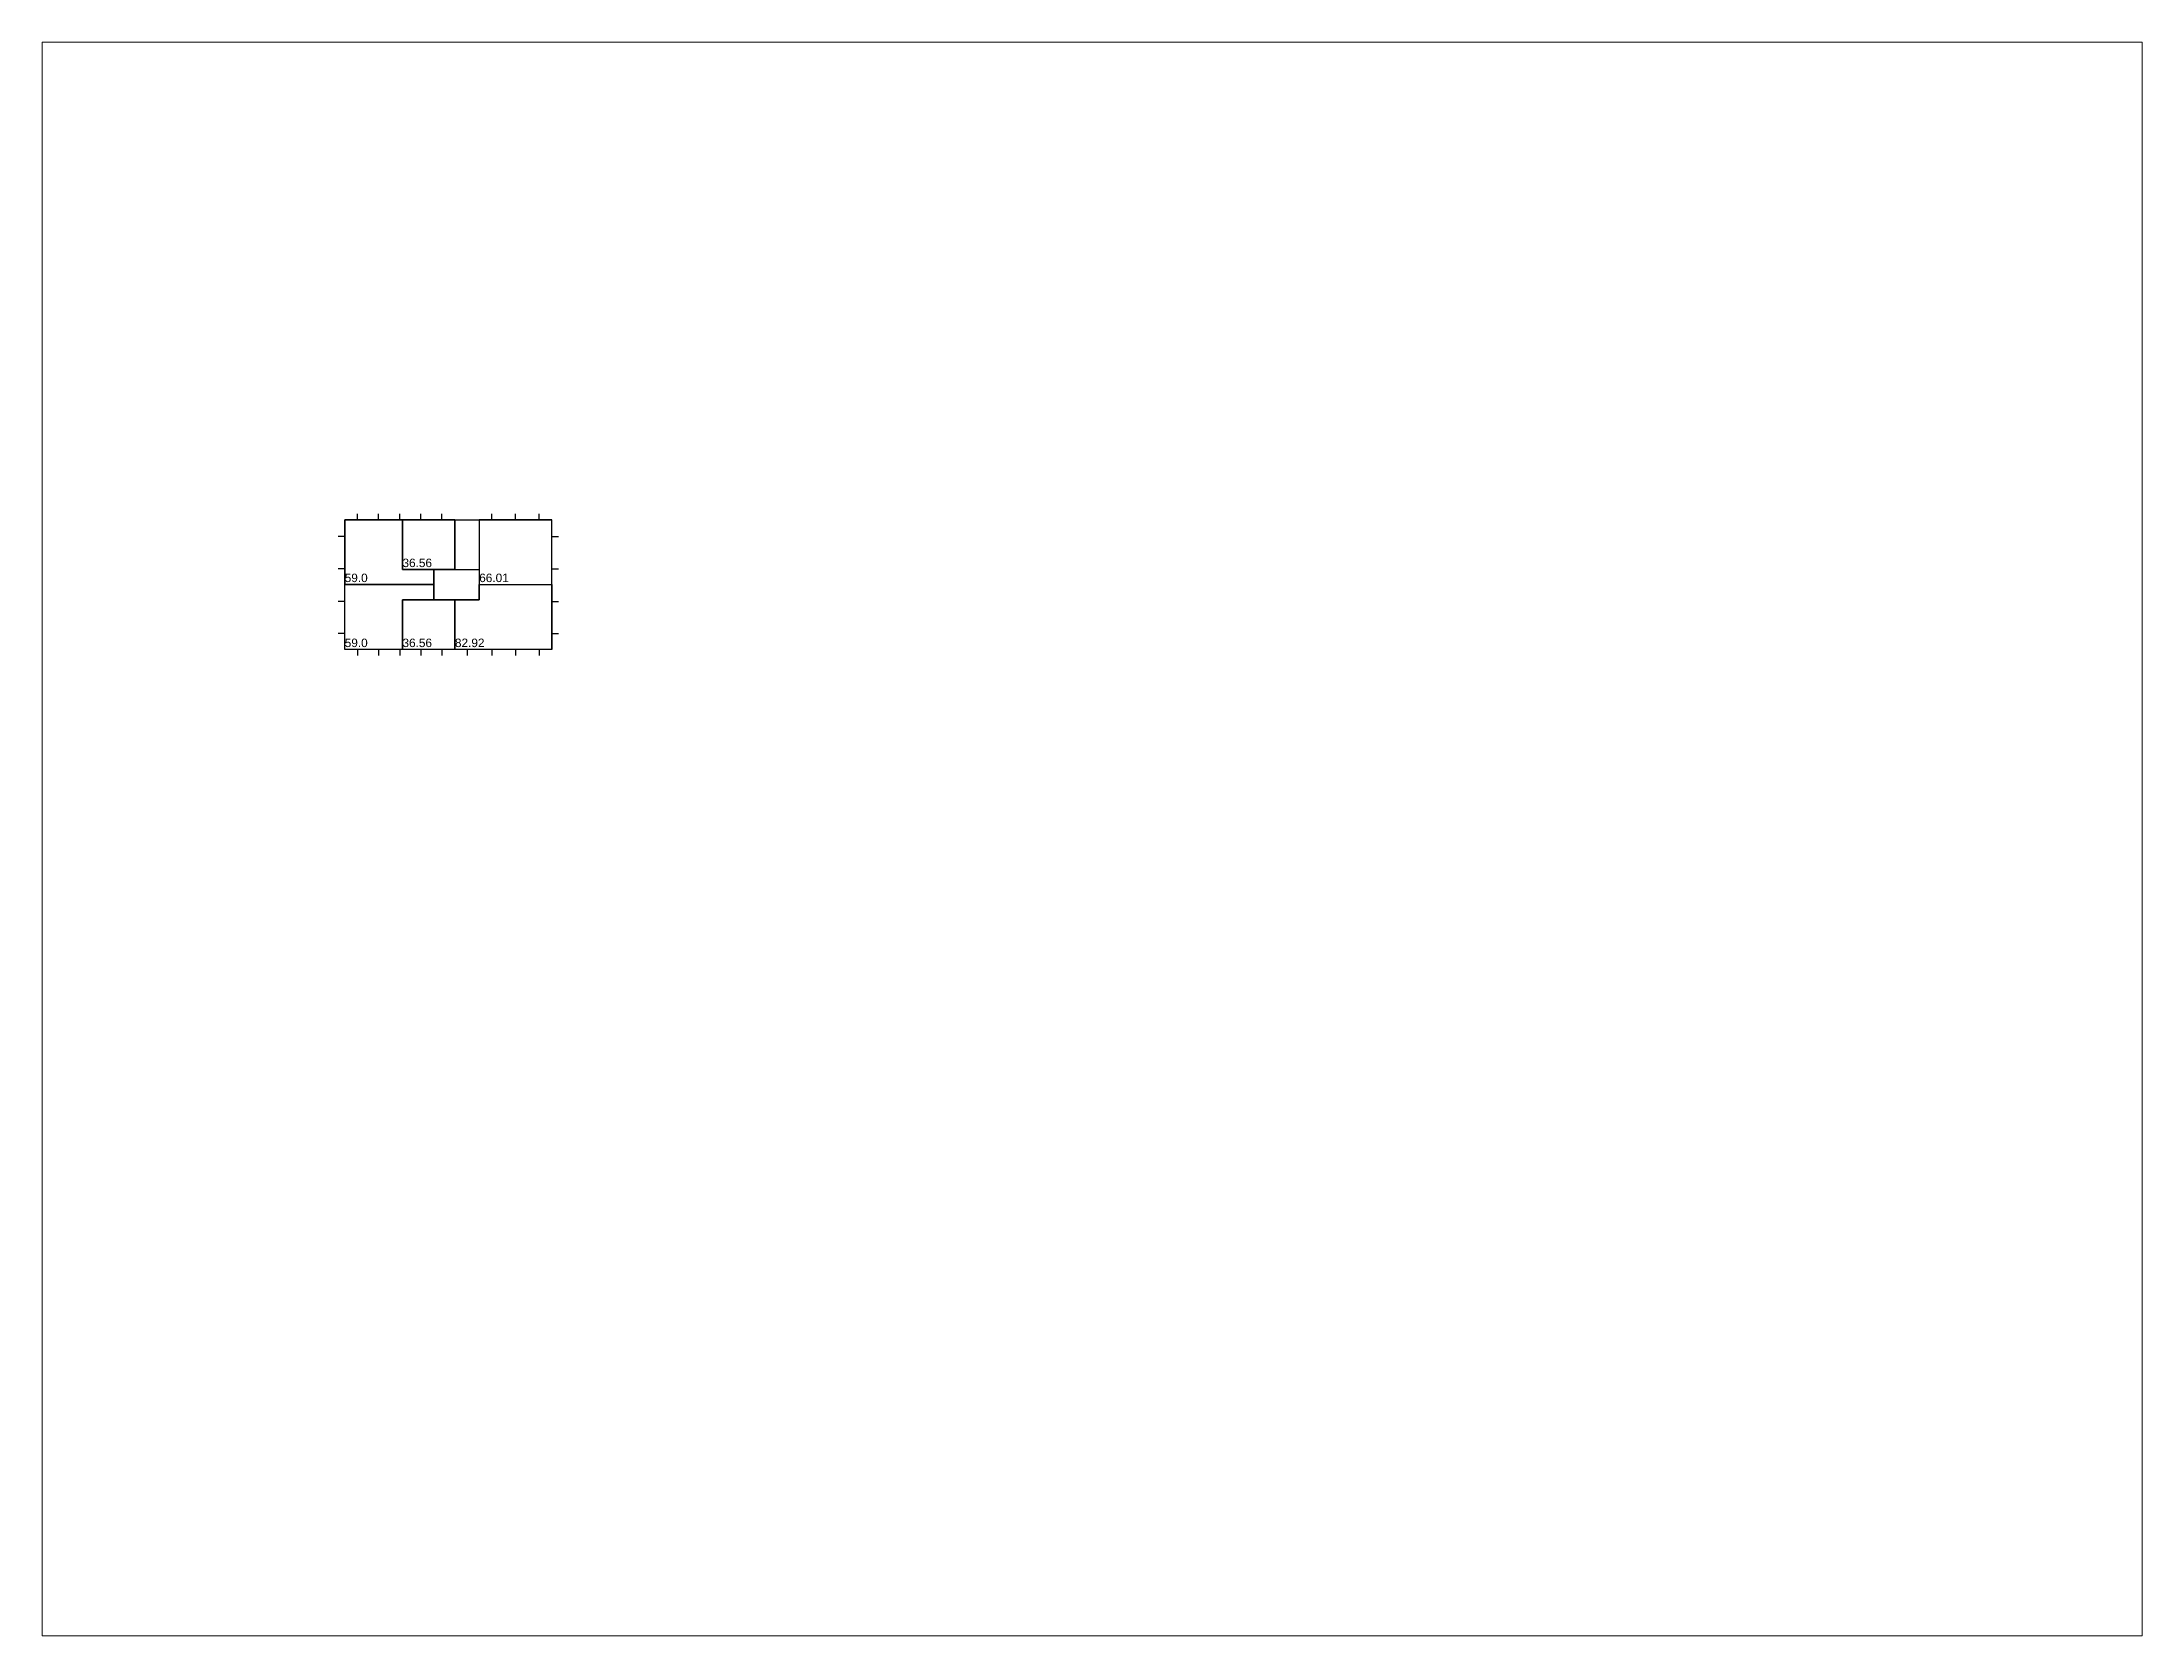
# Paper-space layout 'Лист1' of a CAD drawing. Header units: millimetres. Extents: x 26 to 231, y 20 to 176.
# The model-space entities are those that its viewports show. They can reach past a viewport. Long polylines and large blocks are cut down to what shows.
import ezdxf
from ezdxf.enums import TextEntityAlignment as Align

# ---------------------------------------------------------------- set-up
doc = ezdxf.new("R2010")
doc.units = ezdxf.units.MM
doc.styles.get("Standard").update_dxf_attribs({"font": 'arial.ttf'})

msp = doc.modelspace()

# ---------------------------------------------------------------- linework, layer by layer
for p, q in [((5524, 5555), (7974, 5555)), ((5524, 4020), (5524, 5555)), ((7974, 4020), (7974, 5555)), ((7974, 4020), (5524, 4020))]:
    msp.add_line(p, q)
at = {"color": 2}
for p, q in [((5674, 5555), (5674, 5625)), ((5924, 5555), (5924, 5625)), ((6174, 5555), (6174, 5625)), ((6424, 5555), (6424, 5625)), ((6674, 5555), (6674, 5625)), ((7264, 5555), (7264, 5625)), ((7544, 5555), (7544, 5625)), ((7824, 5555), (7824, 5625)), ((5524, 5355), (5447, 5355)), ((7974, 5355), (8052, 5355)), ((5524, 4975), (5447, 4975)), ((7974, 4975), (8052, 4975)), ((5524, 4589), (5447, 4589)), ((7974, 4589), (8052, 4589)), ((5524, 4209), (5447, 4209)), ((5674, 4020), (5674, 3950)), ((5924, 4020), (5924, 3950)), ((6174, 4020), (6174, 3950)), ((6424, 4020), (6424, 3950)), ((6674, 4020), (6674, 3950)), ((6971, 4020), (6971, 3950)), ((7264, 4020), (7264, 3950)), ((7544, 4020), (7544, 3950)), ((7824, 4020), (7824, 3950)), ((7974, 4209), (8052, 4209))]:
    msp.add_line(p, q, dxfattribs=at)
at = {"color": 1}
for points in [[(6577, 4788), (6577, 4965), (6827, 4965), (6827, 5555), (5524, 5555), (5524, 4788), (6577, 4788)], [(6577, 4788), (6577, 4610), (6827, 4610), (6827, 4020), (5524, 4020), (5524, 4788), (6577, 4788)], [(7114, 4788), (7974, 4788), (7974, 4020), (6827, 4020), (6827, 4610), (7114, 4610), (7114, 4788)]]:
    msp.add_lwpolyline(points, dxfattribs=at)
for points in [[(5809, 5555), (6207, 5555), (6207, 4965), (6577, 4965), (6577, 4788), (5809, 4788), (5524, 4788), (5524, 5555), (5809, 5555)], [(6207, 5555), (6577, 5555), (6827, 5555), (6827, 5555), (6827, 4965), (6827, 4965), (6577, 4965), (6207, 4965), (6207, 5555)], [(7974, 5555), (7114, 5555), (7114, 4788), (7974, 4788), (7974, 5555)], [(5809, 4788), (6577, 4788), (6577, 4610), (6207, 4610), (6207, 4020), (5809, 4020), (5524, 4020), (5524, 4788), (5809, 4788)], [(7114, 4788), (7974, 4788), (7974, 4020), (6827, 4020), (6827, 4610), (7114, 4610), (7114, 4788)], [(6577, 4610), (6827, 4610), (6827, 4610), (6827, 4020), (6827, 4020), (6577, 4020), (6207, 4020), (6207, 4610), (6577, 4610)]]:
    msp.add_lwpolyline(points)
msp.add_lwpolyline([(7974, 5555), (7114, 5555), (7114, 4788), (7974, 4788)], close=True, dxfattribs=at)
at = {"color": 3}
msp.add_lwpolyline([(6577, 4965), (7114, 4965), (7114, 4610), (6577, 4610)], close=True, dxfattribs=at)

# ---------------------------------------------------------------- texts
for s, p in [('36.56', (6207, 4965)), ('59.0', (5524, 4788)), ('66.01', (7114, 4788)), ('59.0', (5524, 4020)), ('36.56', (6207, 4020)), ('82.92', (6827, 4020))]:
    msp.add_text(s, height=100).set_placement(p, align=Align.BOTTOM_LEFT)

psp = doc.layouts.new('Лист1')

# ---------------------------------------------------------------- viewports
at = {"layer": '0'}
psp.add_viewport(center=(128.5, 97.5), size=(205.6, 156), view_center_point=(14357.81, 1782.18), view_height=18835.1703, dxfattribs=at)

doc.saveas('drawing.dxf')
